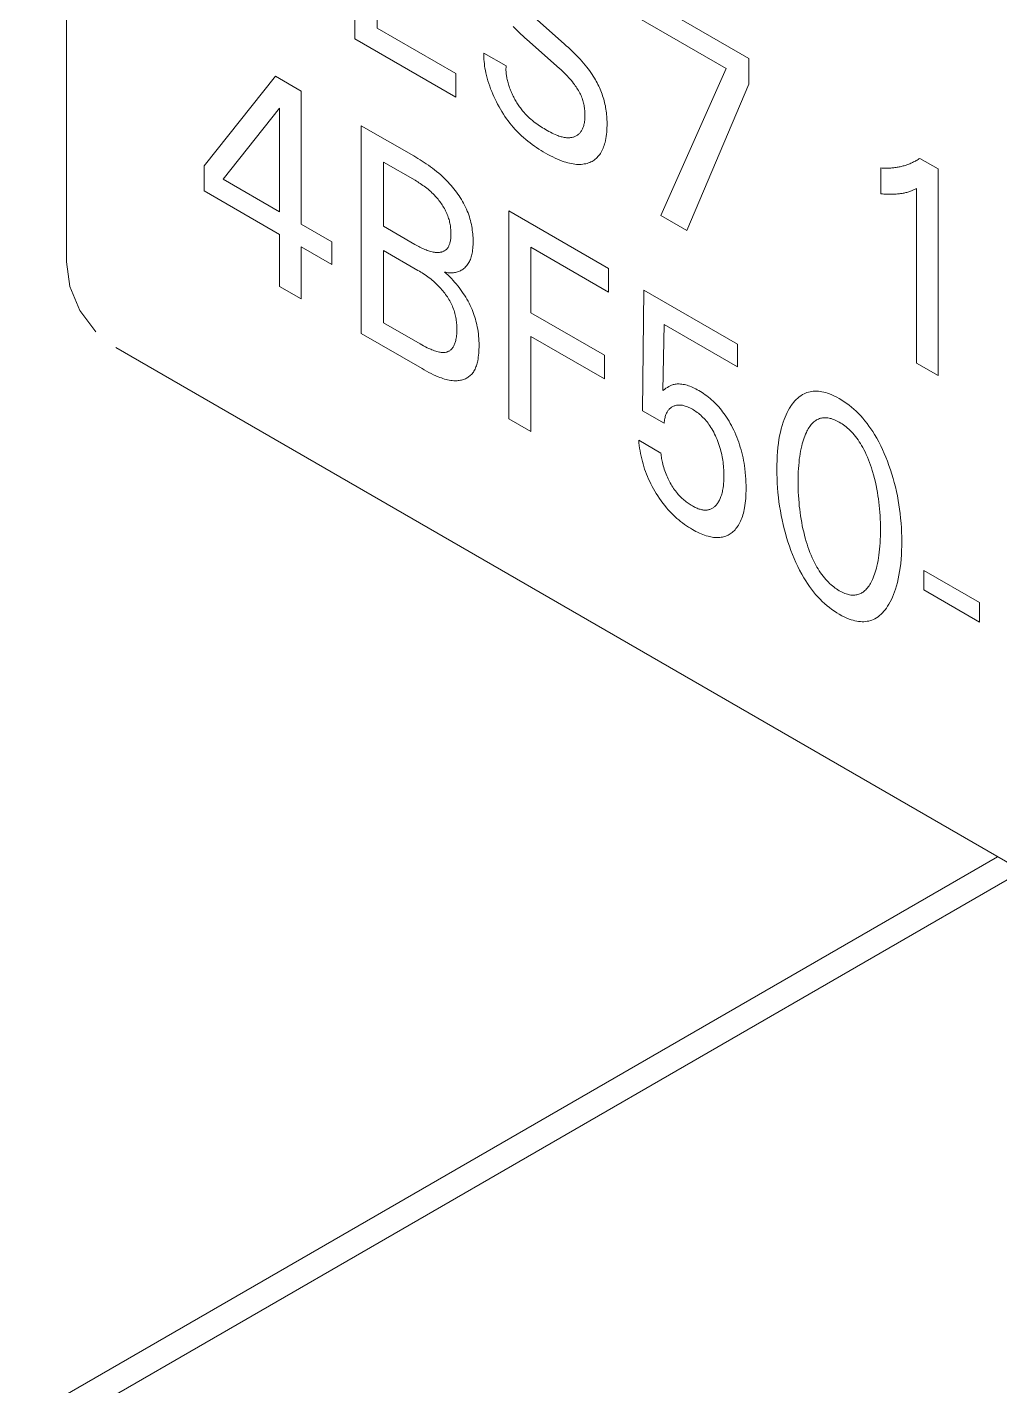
# Model space of a CAD drawing. Header units: inches. Extents: x 67578 to 72421, y -34894 to -31675.
# Drawn here: x 70346.66 to 70355.78, y -33422.72 to -33409.98 of the extents above; entities that cross this region are included whole.
import ezdxf

# ---------------------------------------------------------------- set-up
doc = ezdxf.new("R2010")
doc.units = ezdxf.units.IN
doc.header["$MEASUREMENT"] = 0

# ---------------------------------------------------------------- blocks, each defined once
blk = doc.blocks.new('ET200S')
at = {"lineweight": 0}
for p, q in [((87.2429, 24.9235), (87.2429, -40.5599)), ((88.9439, -39.2459), (88.9439, -38.0211)), ((89.0744, -38.7605), (89.0744, -39.1824)), ((90.617, -38.987), (91.2658, -39.3616)), ((89.9851, -39.1048), (90.1772, -39.2748)), ((91.1311, -39.421), (90.617, -39.1242)), ((89.0744, -39.1824), (89.5379, -39.4499)), ((89.5379, -39.5888), (88.9439, -39.2459)), ((90.1488, -39.4198), (89.9567, -39.2499)), ((89.7036, -39.3295), (89.8349, -39.4053)), ((91.2658, -39.3616), (91.2658, -39.5118)), ((88.0556, -39.9937), (88.4764, -39.4659)), ((88.4764, -39.4659), (88.6273, -39.553)), ((89.5379, -39.4499), (89.5379, -39.5888)), ((90.7462, -40.2864), (91.1311, -39.421)), ((91.2658, -39.5118), (90.8997, -40.3751)), ((88.6273, -39.553), (88.6273, -40.3376)), ((88.4994, -39.6536), (88.1672, -40.072)), ((88.4994, -40.2638), (88.4994, -39.6536)), ((88.9811, -39.7572), (89.2903, -39.9357)), ((88.9811, -40.982), (88.9811, -39.7572)), ((88.0556, -40.1413), (88.0556, -39.9937)), ((89.1117, -39.9715), (89.1117, -40.35)), ((92.0438, -40.1589), (92.0438, -40.0061)), ((92.2724, -39.9498), (92.3807, -40.0123)), ((92.3807, -40.0123), (92.3807, -41.2301)), ((88.1672, -40.072), (88.4994, -40.2638)), ((88.4994, -40.3975), (88.0556, -40.1413)), ((92.2528, -41.1562), (92.2528, -40.1277)), ((89.8504, -40.2592), (90.4383, -40.5986)), ((89.8504, -41.4839), (89.8504, -40.2592)), ((88.6273, -40.3376), (88.8079, -40.4419)), ((90.8997, -40.3751), (90.7462, -40.2864)), ((88.4994, -40.7039), (88.4994, -40.3975)), ((89.1117, -40.35), (89.2975, -40.4572)), ((88.6273, -40.4713), (88.6273, -40.7777)), ((88.8079, -40.5756), (88.6273, -40.4713)), ((88.8079, -40.4419), (88.8079, -40.5756)), ((89.1117, -40.4923), (89.1117, -40.9185)), ((90.4383, -40.7375), (89.981, -40.4734)), ((89.981, -40.4734), (89.981, -40.8597)), ((87.2635, -40.7051), (87.2429, -40.5599)), ((90.4383, -40.5986), (90.4383, -40.7375)), ((87.3229, -40.8465), (87.2635, -40.7051)), ((88.6273, -40.7777), (88.4994, -40.7039)), ((90.6379, -41.4368), (90.646, -40.7254)), ((90.646, -40.7254), (91.1988, -41.0445)), ((87.4167, -40.972), (87.3229, -40.8465)), ((89.981, -40.8597), (90.4147, -41.11)), ((89.339, -41.1886), (88.9811, -40.982)), ((89.1117, -40.9185), (89.3275, -41.0431)), ((90.7658, -40.9282), (90.7584, -41.318)), ((91.1988, -41.1782), (90.7658, -40.9282)), ((87.5343, -41.0647), (97.4339, -46.7801)), ((90.4147, -41.2489), (89.981, -40.9986)), ((89.981, -40.9986), (89.981, -41.5593)), ((91.1988, -41.0445), (91.1988, -41.1782)), ((90.4147, -41.11), (90.4147, -41.2489)), ((92.3807, -41.2301), (92.2528, -41.1562)), ((90.7658, -41.5107), (90.6379, -41.4368)), ((89.981, -41.5593), (89.8504, -41.4839)), ((90.6163, -41.611), (90.7469, -41.6864)), ((92.2955, -42.3773), (92.6242, -42.5671)), ((92.2955, -42.4928), (92.2955, -42.3773)), ((92.6242, -42.6826), (92.2955, -42.4928)), ((92.6242, -42.5671), (92.6242, -42.6826)), ((65.434, -59.8237), (92.73, -44.0644)), ((65.3304, -60.0525), (92.8765, -44.1489))]:
    blk.add_line(p, q, dxfattribs=at)
for points in [[(89.8766, -39.1722), (89.8864, -39.1826), (89.8979, -39.1944), (89.9095, -39.206), (89.9212, -39.2173), (89.9329, -39.2284), (89.9448, -39.2392), (89.9567, -39.2499)], [(90.4296, -39.7425), (90.4294, -39.7326), (90.4291, -39.7226), (90.4286, -39.7125), (90.4279, -39.7024), (90.4271, -39.6921), (90.426, -39.6818), (90.4247, -39.6713), (90.4231, -39.6608), (90.4213, -39.6502), (90.4194, -39.6405), (90.4173, -39.6308), (90.415, -39.621), (90.4125, -39.6112), (90.4098, -39.6013), (90.4068, -39.5915), (90.4036, -39.5816), (90.4001, -39.5717), (90.3965, -39.5618), (90.3927, -39.5522), (90.3887, -39.5426), (90.3845, -39.5331), (90.3801, -39.5236), (90.3754, -39.5142), (90.3706, -39.5048), (90.3656, -39.4956), (90.3605, -39.4864), (90.3551, -39.4773), (90.3481, -39.4659), (90.3408, -39.4547), (90.3332, -39.4437), (90.3255, -39.4328), (90.3176, -39.4222), (90.3095, -39.4117), (90.3, -39.3999), (90.2903, -39.3883), (90.2804, -39.3769), (90.2705, -39.3658), (90.2604, -39.3549), (90.2502, -39.3442), (90.2382, -39.3321), (90.2262, -39.3201), (90.214, -39.3085), (90.2018, -39.297), (90.1895, -39.2858), (90.1772, -39.2748)], [(89.7036, -39.3295), (89.7033, -39.3416), (89.7035, -39.354), (89.704, -39.3666), (89.7049, -39.3794), (89.7063, -39.3924), (89.708, -39.4056), (89.7101, -39.4189), (89.7126, -39.4324), (89.7154, -39.4459), (89.719, -39.4613), (89.7231, -39.4768), (89.7276, -39.4924), (89.7325, -39.508), (89.7378, -39.5236), (89.7435, -39.5393), (89.7496, -39.5549), (89.756, -39.5705), (89.7627, -39.5857), (89.7698, -39.6008), (89.7771, -39.6159), (89.7848, -39.6308), (89.7928, -39.6455), (89.8012, -39.66), (89.8097, -39.6744), (89.8186, -39.6885), (89.8278, -39.7023), (89.8372, -39.7159), (89.8468, -39.7291), (89.8567, -39.742), (89.8668, -39.7546), (89.8771, -39.7668), (89.8888, -39.7798), (89.9006, -39.7924), (89.9127, -39.8045), (89.925, -39.8161), (89.9375, -39.8274), (89.9501, -39.8381), (89.9628, -39.8485), (89.9756, -39.8585), (89.9886, -39.8681), (90.0016, -39.8774), (90.0146, -39.8863), (90.0277, -39.8948), (90.0408, -39.903), (90.0539, -39.9109), (90.0669, -39.9185), (90.0812, -39.9265), (90.0954, -39.9342), (90.1095, -39.9414), (90.1236, -39.9482), (90.1376, -39.9545), (90.1516, -39.9603), (90.1655, -39.9656), (90.1763, -39.9694), (90.1871, -39.9728), (90.1978, -39.9758), (90.2085, -39.9785), (90.219, -39.9807), (90.2295, -39.9826), (90.2398, -39.984), (90.25, -39.9849), (90.2594, -39.9854), (90.2687, -39.9854), (90.2778, -39.985), (90.2867, -39.9842), (90.2955, -39.9829), (90.3041, -39.9812), (90.3125, -39.9791), (90.3206, -39.9765), (90.3276, -39.9738), (90.3344, -39.9708), (90.341, -39.9674), (90.3475, -39.9636), (90.3537, -39.9595), (90.3596, -39.9551), (90.3654, -39.9502), (90.3709, -39.9451), (90.3761, -39.9396), (90.3811, -39.9337), (90.386, -39.9273), (90.3906, -39.9205), (90.3949, -39.9134), (90.3989, -39.906), (90.4026, -39.8983), (90.4061, -39.8903), (90.4093, -39.882), (90.4123, -39.8735), (90.415, -39.8647), (90.4175, -39.8557), (90.4202, -39.8442), (90.4225, -39.8323), (90.4245, -39.8202), (90.4262, -39.8078), (90.4275, -39.7952), (90.4285, -39.7823), (90.4291, -39.7692), (90.4295, -39.756), (90.4296, -39.7425)], [(89.9646, -39.7049), (89.9586, -39.699), (89.9526, -39.6929), (89.9468, -39.6867), (89.941, -39.6803), (89.9364, -39.6749), (89.9318, -39.6694), (89.9273, -39.6638), (89.9229, -39.6581), (89.9186, -39.6522), (89.9143, -39.6463), (89.9101, -39.6402), (89.9059, -39.6341), (89.9019, -39.6279), (89.8979, -39.6216), (89.8941, -39.6152), (89.8903, -39.6088), (89.8866, -39.6023), (89.883, -39.5957), (89.8795, -39.5891), (89.8761, -39.5825), (89.8728, -39.5758), (89.8697, -39.569), (89.8666, -39.5622), (89.8637, -39.5555), (89.8607, -39.5483), (89.8579, -39.5412), (89.8552, -39.5341), (89.8527, -39.527), (89.8503, -39.5198), (89.8481, -39.5127), (89.846, -39.5056), (89.844, -39.4985), (89.8422, -39.4915), (89.8406, -39.4844), (89.8392, -39.4775), (89.8381, -39.4716), (89.8371, -39.4658), (89.8362, -39.46), (89.8355, -39.4542), (89.8349, -39.4486), (89.8344, -39.4429), (89.834, -39.4373), (89.8338, -39.4318), (89.8338, -39.4264), (89.8338, -39.421), (89.834, -39.4157), (89.8344, -39.4104), (89.8349, -39.4053)], [(90.1488, -39.4198), (90.1567, -39.4269), (90.1646, -39.4341), (90.1724, -39.4415), (90.1802, -39.4491), (90.1879, -39.4568), (90.1956, -39.4648), (90.2031, -39.4729), (90.2106, -39.4813), (90.2179, -39.4899), (90.2251, -39.4987), (90.2322, -39.5078), (90.2372, -39.5146), (90.2422, -39.5214), (90.247, -39.5284), (90.2517, -39.5355), (90.2562, -39.5427), (90.2606, -39.55), (90.2647, -39.5574), (90.2687, -39.5648), (90.2725, -39.5723), (90.276, -39.5798), (90.2793, -39.5873), (90.2823, -39.5949), (90.2849, -39.6022), (90.2873, -39.6095), (90.2894, -39.6168), (90.2912, -39.624), (90.2929, -39.6313), (90.2943, -39.6385), (90.2955, -39.6457), (90.2966, -39.6529), (90.2974, -39.66), (90.2981, -39.6671), (90.2986, -39.6741), (90.299, -39.681), (90.2992, -39.6887), (90.2993, -39.6963), (90.2992, -39.7038), (90.2989, -39.7112), (90.2984, -39.7184), (90.2977, -39.7255), (90.2968, -39.7325), (90.2957, -39.7392), (90.2944, -39.7458), (90.2932, -39.7511), (90.2919, -39.7562), (90.2904, -39.7612), (90.2888, -39.7661), (90.287, -39.7707), (90.2851, -39.7753), (90.283, -39.7796), (90.2808, -39.7838), (90.2784, -39.7879), (90.2759, -39.7917), (90.2732, -39.7954), (90.2704, -39.7988), (90.2675, -39.802), (90.2644, -39.805), (90.2612, -39.8078), (90.2579, -39.8105), (90.2544, -39.8129), (90.2508, -39.8152), (90.2471, -39.8173), (90.2433, -39.8192), (90.2394, -39.821), (90.2354, -39.8225), (90.2313, -39.8239), (90.2271, -39.8251), (90.2229, -39.8261), (90.2185, -39.8269), (90.2141, -39.8275), (90.2096, -39.828), (90.2051, -39.8282), (90.2005, -39.8283), (90.1958, -39.8282), (90.1899, -39.8279), (90.1838, -39.8272), (90.1777, -39.8263), (90.1715, -39.8251), (90.1652, -39.8237), (90.1589, -39.822), (90.1526, -39.8201), (90.1462, -39.818), (90.1397, -39.8157), (90.1333, -39.8132), (90.1239, -39.8093), (90.1145, -39.805), (90.1051, -39.8004), (90.0956, -39.7956), (90.0861, -39.7905), (90.0765, -39.7852), (90.0669, -39.7797), (90.0582, -39.7745), (90.0494, -39.7692), (90.0407, -39.7637), (90.032, -39.7581), (90.0233, -39.7522), (90.0147, -39.7462), (90.0061, -39.7399), (89.9976, -39.7335), (89.9892, -39.7267), (89.9809, -39.7197), (89.9727, -39.7124), (89.9646, -39.7049)], [(89.4716, -40.6194), (89.4785, -40.621), (89.4853, -40.6224), (89.4921, -40.6234), (89.4988, -40.6241), (89.5054, -40.6245), (89.5119, -40.6245), (89.5183, -40.6243), (89.5246, -40.6238), (89.5308, -40.623), (89.5368, -40.6219), (89.5428, -40.6204), (89.5486, -40.6187), (89.5542, -40.6168), (89.5598, -40.6145), (89.5652, -40.612), (89.5707, -40.609), (89.576, -40.6058), (89.5811, -40.6022), (89.5861, -40.5984), (89.5909, -40.5943), (89.5954, -40.5898), (89.5998, -40.5852), (89.604, -40.5802), (89.6079, -40.575), (89.6116, -40.5695), (89.6151, -40.5638), (89.6183, -40.5578), (89.6213, -40.5515), (89.6242, -40.5448), (89.6267, -40.5378), (89.6291, -40.5306), (89.6311, -40.5231), (89.633, -40.5155), (89.6346, -40.5076), (89.636, -40.4995), (89.6373, -40.4898), (89.6384, -40.4798), (89.6392, -40.4697), (89.6397, -40.4593), (89.64, -40.4488), (89.64, -40.438), (89.6399, -40.4275), (89.6395, -40.4168), (89.6388, -40.406), (89.638, -40.3951), (89.6369, -40.3841), (89.6355, -40.3729), (89.6339, -40.3618), (89.632, -40.3505), (89.6298, -40.3392), (89.6273, -40.3279), (89.6246, -40.3166), (89.6215, -40.3052), (89.6181, -40.2939), (89.6144, -40.2825), (89.6103, -40.2712), (89.6059, -40.2599), (89.6012, -40.2487), (89.5959, -40.2372), (89.5903, -40.2258), (89.5843, -40.2145), (89.578, -40.2033), (89.5714, -40.1922), (89.5645, -40.1812), (89.5573, -40.1704), (89.5499, -40.1597), (89.5423, -40.1492), (89.5345, -40.1389), (89.5265, -40.1287), (89.5184, -40.1188), (89.5101, -40.1091), (89.5017, -40.0996), (89.4932, -40.0903), (89.4846, -40.0813), (89.4729, -40.0695), (89.4611, -40.0582), (89.4492, -40.0473), (89.4372, -40.0369), (89.4252, -40.0268), (89.413, -40.0171), (89.4009, -40.0077), (89.3887, -39.9987), (89.3764, -39.99), (89.3641, -39.9815), (89.3518, -39.9734), (89.3395, -39.9654), (89.3272, -39.9577), (89.3149, -39.9502), (89.3026, -39.9429), (89.2903, -39.9357)], [(89.1117, -39.9715), (89.298, -40.0791), (89.3057, -40.0837), (89.3134, -40.0884), (89.3212, -40.0933), (89.3289, -40.0983), (89.3366, -40.1034), (89.3444, -40.1088), (89.3521, -40.1143), (89.3597, -40.12), (89.3673, -40.1259), (89.3749, -40.1321), (89.3825, -40.1384), (89.39, -40.1451), (89.3974, -40.152), (89.4047, -40.1592), (89.412, -40.1666), (89.4174, -40.1724), (89.4228, -40.1784), (89.4281, -40.1845), (89.4333, -40.1907), (89.4384, -40.1971), (89.4434, -40.2036), (89.4483, -40.2103), (89.453, -40.217), (89.4577, -40.2239), (89.4621, -40.2308), (89.4664, -40.2378), (89.4706, -40.2449), (89.4745, -40.2521), (89.4783, -40.2593), (89.4818, -40.2666), (89.4851, -40.2739), (89.4882, -40.2812), (89.491, -40.2885), (89.4936, -40.2958), (89.496, -40.3032), (89.4981, -40.3105), (89.5001, -40.3178), (89.5019, -40.3252), (89.5034, -40.3325), (89.5048, -40.3398), (89.506, -40.347), (89.507, -40.3543), (89.5078, -40.3615), (89.5085, -40.3686), (89.509, -40.3757), (89.5093, -40.3827), (89.5094, -40.3896), (89.5095, -40.3965), (89.5093, -40.4033), (89.509, -40.4099), (89.5086, -40.4165), (89.5079, -40.4229), (89.5071, -40.4292), (89.5062, -40.4353), (89.505, -40.4413), (89.5036, -40.447), (89.5024, -40.4515), (89.501, -40.4558), (89.4995, -40.4599), (89.4979, -40.4639), (89.4962, -40.4678), (89.4942, -40.4714), (89.4922, -40.4749), (89.49, -40.4782), (89.4876, -40.4813), (89.4851, -40.4842), (89.4825, -40.4868), (89.4797, -40.4892), (89.4768, -40.4915), (89.4737, -40.4935), (89.4705, -40.4954), (89.4672, -40.497), (89.4638, -40.4985), (89.4603, -40.4998), (89.4567, -40.501), (89.4529, -40.5019), (89.4491, -40.5027), (89.4452, -40.5033), (89.4413, -40.5038), (89.4372, -40.5041), (89.4332, -40.5043), (89.429, -40.5043), (89.4248, -40.5042), (89.4206, -40.5039), (89.4163, -40.5036), (89.412, -40.503), (89.4051, -40.5019), (89.3981, -40.5005), (89.3911, -40.4988), (89.384, -40.4968), (89.3769, -40.4946), (89.3698, -40.4921), (89.3626, -40.4894), (89.3555, -40.4865), (89.3482, -40.4833), (89.341, -40.48), (89.3338, -40.4766), (89.3265, -40.4729), (89.3193, -40.4692), (89.312, -40.4653), (89.3048, -40.4613), (89.2975, -40.4572)], [(92.2724, -39.9498), (92.2674, -39.9531), (92.2623, -39.9563), (92.2571, -39.9594), (92.2519, -39.9625), (92.2466, -39.9654), (92.2413, -39.9682), (92.2359, -39.971), (92.2305, -39.9737), (92.225, -39.9762), (92.2195, -39.9787), (92.2139, -39.9811), (92.2082, -39.9833), (92.2025, -39.9855), (92.1969, -39.9875), (92.1913, -39.9894), (92.1856, -39.9913), (92.1799, -39.993), (92.1741, -39.9947), (92.1683, -39.9962), (92.1624, -39.9976), (92.1565, -39.999), (92.1506, -40.0003), (92.1446, -40.0014), (92.1385, -40.0025), (92.1324, -40.0034), (92.1263, -40.0043), (92.1202, -40.005), (92.114, -40.0057), (92.1078, -40.0062), (92.1016, -40.0067), (92.0953, -40.007), (92.089, -40.0073), (92.0827, -40.0074), (92.0763, -40.0075), (92.0698, -40.0074), (92.0634, -40.0072), (92.0569, -40.007), (92.0503, -40.0066), (92.0438, -40.0061)], [(92.0438, -40.1589), (92.0522, -40.1595), (92.0607, -40.16), (92.0691, -40.1604), (92.0775, -40.1608), (92.0858, -40.161), (92.0941, -40.1612), (92.1024, -40.1612), (92.1088, -40.1611), (92.1152, -40.161), (92.1216, -40.1608), (92.1279, -40.1604), (92.1342, -40.16), (92.1405, -40.1595), (92.1467, -40.1589), (92.1529, -40.1582), (92.1584, -40.1575), (92.1638, -40.1567), (92.1691, -40.1558), (92.1744, -40.1548), (92.1797, -40.1538), (92.185, -40.1526), (92.1902, -40.1514), (92.1953, -40.15), (92.2013, -40.1483), (92.2073, -40.1465), (92.2131, -40.1445), (92.218, -40.1427), (92.2228, -40.1409), (92.2276, -40.139), (92.2323, -40.137), (92.2392, -40.134), (92.246, -40.1309), (92.2528, -40.1277)], [(89.1117, -40.4923), (89.3149, -40.6097), (89.3233, -40.6147), (89.3317, -40.6198), (89.3401, -40.6251), (89.3485, -40.6305), (89.3569, -40.6361), (89.3652, -40.6419), (89.3736, -40.6479), (89.3819, -40.6541), (89.3902, -40.6605), (89.3984, -40.6671), (89.4066, -40.6741), (89.4148, -40.6813), (89.4228, -40.6887), (89.4309, -40.6965), (89.4388, -40.7046), (89.4447, -40.7109), (89.4505, -40.7173), (89.4563, -40.7239), (89.4619, -40.7307), (89.4675, -40.7376), (89.4729, -40.7446), (89.4783, -40.7518), (89.4834, -40.7591), (89.4885, -40.7665), (89.4933, -40.774), (89.498, -40.7816), (89.5025, -40.7893), (89.5068, -40.7971), (89.5108, -40.8049), (89.5146, -40.8128), (89.5182, -40.8208), (89.5216, -40.8291), (89.5248, -40.8375), (89.5277, -40.846), (89.5303, -40.8544), (89.5327, -40.8629), (89.5348, -40.8713), (89.5367, -40.8798), (89.5384, -40.8882), (89.5399, -40.8966), (89.5411, -40.9049), (89.5421, -40.9131), (89.543, -40.9213), (89.5437, -40.9294), (89.5441, -40.9375), (89.5445, -40.9454), (89.5446, -40.9532), (89.5447, -40.9617), (89.5445, -40.97), (89.5441, -40.9782), (89.5436, -40.9862), (89.5428, -40.9941), (89.5418, -41.0017), (89.5406, -41.0093), (89.5392, -41.0166), (89.5376, -41.0238), (89.5362, -41.0291), (89.5346, -41.0343), (89.5329, -41.0394), (89.5311, -41.0443), (89.5291, -41.0491), (89.5269, -41.0537), (89.5245, -41.0581), (89.522, -41.0623), (89.5193, -41.0663), (89.5164, -41.07), (89.5138, -41.0729), (89.511, -41.0757), (89.5082, -41.0783), (89.5052, -41.0807), (89.5021, -41.0829), (89.4988, -41.0849), (89.4955, -41.0867), (89.492, -41.0883), (89.4885, -41.0897), (89.4848, -41.0909), (89.481, -41.0918), (89.4764, -41.0927), (89.4717, -41.0932), (89.4669, -41.0935), (89.4619, -41.0935), (89.4569, -41.0932), (89.4518, -41.0927), (89.4466, -41.092), (89.4414, -41.0911), (89.4343, -41.0896), (89.427, -41.0878), (89.4198, -41.0857), (89.4124, -41.0834), (89.4051, -41.0808), (89.3977, -41.0779), (89.3902, -41.0749), (89.3798, -41.0703), (89.3694, -41.0654), (89.3589, -41.0603), (89.3484, -41.0548), (89.338, -41.049), (89.3275, -41.0431)], [(89.339, -41.1886), (89.3525, -41.1963), (89.3661, -41.2039), (89.3798, -41.2111), (89.3934, -41.2181), (89.4071, -41.2247), (89.4206, -41.2309), (89.4342, -41.2366), (89.4436, -41.2403), (89.453, -41.2438), (89.4623, -41.2469), (89.4716, -41.2498), (89.4809, -41.2523), (89.49, -41.2545), (89.4991, -41.2564), (89.5081, -41.2579), (89.517, -41.2589), (89.5258, -41.2596), (89.5325, -41.2599), (89.5392, -41.2599), (89.5459, -41.2596), (89.5524, -41.259), (89.5588, -41.2582), (89.5652, -41.2572), (89.5714, -41.2559), (89.5775, -41.2543), (89.5834, -41.2524), (89.5892, -41.2503), (89.5949, -41.2479), (89.6004, -41.2452), (89.6058, -41.2423), (89.611, -41.239), (89.6159, -41.2355), (89.6207, -41.2317), (89.6253, -41.2277), (89.6297, -41.2233), (89.6339, -41.2187), (89.6379, -41.2138), (89.6416, -41.2086), (89.6451, -41.203), (89.6484, -41.1972), (89.6515, -41.1912), (89.6543, -41.1849), (89.657, -41.1783), (89.6594, -41.1715), (89.6617, -41.1646), (89.6637, -41.1574), (89.6656, -41.15), (89.6672, -41.1425), (89.6692, -41.1318), (89.6709, -41.1209), (89.6723, -41.1098), (89.6734, -41.0984), (89.6742, -41.0868), (89.6748, -41.075), (89.6751, -41.0631), (89.6752, -41.0512), (89.675, -41.038), (89.6746, -41.0247), (89.6739, -41.0114), (89.6728, -40.9979), (89.6714, -40.9843), (89.6696, -40.9706), (89.6675, -40.9567), (89.6649, -40.9427), (89.6626, -40.9315), (89.66, -40.9203), (89.6571, -40.909), (89.654, -40.8977), (89.6506, -40.8863), (89.6469, -40.8749), (89.6429, -40.8634), (89.6386, -40.852), (89.634, -40.8407), (89.6287, -40.8283), (89.623, -40.816), (89.617, -40.8038), (89.6106, -40.7917), (89.604, -40.7798), (89.5971, -40.768), (89.5899, -40.7565), (89.5825, -40.7451), (89.5746, -40.7335), (89.5664, -40.7221), (89.558, -40.7111), (89.5494, -40.7002), (89.5404, -40.6893), (89.5313, -40.6787), (89.5219, -40.6684), (89.5125, -40.6583), (89.5024, -40.6481), (89.4922, -40.6382), (89.4819, -40.6286), (89.4716, -40.6194)], [(91.2442, -41.8016), (91.2414, -41.7775), (91.2392, -41.7621), (91.2367, -41.7465), (91.2339, -41.7308), (91.2307, -41.715), (91.2272, -41.6991), (91.2233, -41.6832), (91.2191, -41.6671), (91.2148, -41.6523), (91.2102, -41.6375), (91.2053, -41.6227), (91.2, -41.6078), (91.1943, -41.593), (91.1883, -41.5782), (91.1819, -41.5634), (91.1758, -41.5503), (91.1695, -41.5372), (91.1629, -41.5243), (91.1559, -41.5115), (91.1487, -41.4989), (91.1412, -41.4865), (91.1334, -41.4742), (91.1253, -41.4622), (91.1181, -41.4522), (91.1107, -41.4423), (91.1031, -41.4327), (91.0954, -41.4233), (91.0875, -41.4142), (91.0795, -41.4053), (91.0713, -41.3967), (91.0631, -41.3884), (91.0547, -41.3804), (91.0455, -41.3721), (91.0363, -41.3641), (91.027, -41.3565), (91.0176, -41.3493), (91.0081, -41.3424), (90.9987, -41.3358), (90.9892, -41.3295), (90.9796, -41.3235), (90.9701, -41.3179), (90.9613, -41.3129), (90.9525, -41.3082), (90.9437, -41.3038), (90.935, -41.2997), (90.9262, -41.2959), (90.9176, -41.2925), (90.9089, -41.2894), (90.901, -41.2869), (90.8932, -41.2847), (90.8854, -41.2828), (90.8777, -41.2813), (90.8701, -41.2801), (90.8626, -41.2794), (90.8552, -41.279), (90.8491, -41.2789), (90.843, -41.2792), (90.8371, -41.2797), (90.8312, -41.2805), (90.8255, -41.2816), (90.8199, -41.283), (90.8144, -41.2846), (90.8091, -41.2866), (90.8012, -41.29), (90.7935, -41.294), (90.785, -41.299), (90.7766, -41.3045), (90.7674, -41.3111), (90.7584, -41.318)], [(92.083, -42.5888), (92.0909, -42.576), (92.0984, -42.5626), (92.1054, -42.5488), (92.112, -42.5345), (92.1182, -42.5197), (92.1239, -42.5046), (92.1292, -42.489), (92.1353, -42.469), (92.1408, -42.4485), (92.1457, -42.4274), (92.15, -42.4059), (92.1538, -42.3839), (92.157, -42.3615), (92.1599, -42.3366), (92.1623, -42.3113), (92.1641, -42.2855), (92.1653, -42.2595), (92.166, -42.2331), (92.1662, -42.2064), (92.166, -42.1798), (92.1652, -42.1529), (92.164, -42.1258), (92.1622, -42.0984), (92.1598, -42.0707), (92.1568, -42.0428), (92.1536, -42.017), (92.1497, -41.991), (92.1454, -41.9648), (92.1404, -41.9385), (92.1348, -41.912), (92.1286, -41.8853), (92.1223, -41.8602), (92.1153, -41.8351), (92.1078, -41.8099), (92.0997, -41.7846), (92.091, -41.7593), (92.0817, -41.7339), (92.0726, -41.711), (92.0631, -41.688), (92.0529, -41.6653), (92.0422, -41.6426), (92.0308, -41.6202), (92.0187, -41.5982), (92.006, -41.5764), (91.9955, -41.5597), (91.9845, -41.5432), (91.9732, -41.5271), (91.9615, -41.5114), (91.9494, -41.4962), (91.9371, -41.4814), (91.9244, -41.4672), (91.9115, -41.4536), (91.8979, -41.4402), (91.8841, -41.4275), (91.87, -41.4155), (91.8559, -41.4042), (91.8416, -41.3935), (91.8272, -41.3835), (91.8127, -41.3741), (91.7982, -41.3654), (91.7837, -41.3574), (91.7693, -41.3501), (91.7549, -41.3435), (91.7407, -41.3377), (91.7293, -41.3336), (91.7181, -41.3301), (91.707, -41.3271), (91.696, -41.3247), (91.6852, -41.323), (91.6748, -41.3218), (91.6647, -41.3213), (91.6546, -41.3213), (91.6448, -41.3219), (91.6352, -41.3231), (91.6258, -41.3248), (91.6167, -41.327), (91.6078, -41.3297), (91.5991, -41.333), (91.5907, -41.3367), (91.5807, -41.342), (91.5711, -41.3481), (91.5619, -41.3548), (91.5531, -41.3621), (91.5447, -41.37), (91.5367, -41.3785), (91.529, -41.3874), (91.5217, -41.3968), (91.5147, -41.4066), (91.5122, -41.4103)], [(90.7658, -41.5107), (90.7665, -41.5036), (90.7673, -41.4966), (90.7684, -41.4898), (90.7697, -41.4831), (90.7712, -41.4766), (90.7729, -41.4703), (90.7749, -41.4642), (90.7766, -41.4595), (90.7785, -41.4548), (90.7806, -41.4504), (90.7828, -41.4461), (90.7851, -41.442), (90.7877, -41.438), (90.7903, -41.4343), (90.7932, -41.4308), (90.7961, -41.4275), (90.7992, -41.4245), (90.8025, -41.4216), (90.8058, -41.419), (90.8093, -41.4165), (90.813, -41.4143), (90.8167, -41.4122), (90.8206, -41.4104), (90.8249, -41.4086), (90.8293, -41.407), (90.8339, -41.4057), (90.8385, -41.4047), (90.8433, -41.4039), (90.8482, -41.4034), (90.8531, -41.4031), (90.8582, -41.4032), (90.8634, -41.4035), (90.8687, -41.4041), (90.874, -41.4049), (90.8794, -41.406), (90.8848, -41.4074), (90.8904, -41.409), (90.8972, -41.4113), (90.9042, -41.414), (90.9111, -41.417), (90.9181, -41.4204), (90.9252, -41.424), (90.9322, -41.4279), (90.9394, -41.4322), (90.9465, -41.4367), (90.9536, -41.4415), (90.9607, -41.4466), (90.9677, -41.452), (90.9747, -41.4576), (90.9816, -41.4636), (90.9885, -41.4699), (90.9947, -41.476), (91.0009, -41.4824), (91.007, -41.489), (91.013, -41.4958), (91.0188, -41.5029), (91.0245, -41.5102), (91.03, -41.5177), (91.0354, -41.5253), (91.0415, -41.5347), (91.0474, -41.5443), (91.053, -41.554), (91.0584, -41.5639), (91.0635, -41.574), (91.0683, -41.5841), (91.0729, -41.5943), (91.0779, -41.606), (91.0826, -41.6177), (91.0869, -41.6294), (91.091, -41.6412), (91.0947, -41.6529), (91.0981, -41.6646), (91.101, -41.6754), (91.1036, -41.6862), (91.106, -41.6969), (91.1082, -41.7075), (91.1101, -41.7181), (91.1118, -41.7286), (91.1132, -41.739), (91.1146, -41.7506), (91.1158, -41.762), (91.1167, -41.7733), (91.1174, -41.7845), (91.1179, -41.7956), (91.1182, -41.8066), (91.1183, -41.8175), (91.1182, -41.8296), (91.1178, -41.8417), (91.1172, -41.8535), (91.1163, -41.8652), (91.1152, -41.8767)], [(91.5122, -41.4103), (91.5047, -41.4224), (91.4975, -41.4348), (91.4908, -41.4478), (91.4844, -41.4612), (91.4785, -41.475), (91.4729, -41.4892), (91.4677, -41.5037), (91.4616, -41.5232), (91.456, -41.5433), (91.451, -41.564), (91.4466, -41.5851), (91.4428, -41.6067), (91.4396, -41.6286), (91.4366, -41.6532), (91.4342, -41.6781), (91.4324, -41.7034), (91.4311, -41.7291), (91.4304, -41.7551), (91.4302, -41.7814), (91.4304, -41.8084), (91.4311, -41.8357), (91.4323, -41.8633), (91.4341, -41.8911), (91.4365, -41.9192), (91.4394, -41.9476), (91.4426, -41.9737), (91.4464, -42), (91.4507, -42.0266), (91.4556, -42.0533), (91.461, -42.0801), (91.4671, -42.1071), (91.4734, -42.1324), (91.4802, -42.1578), (91.4876, -42.1833), (91.4956, -42.2088), (91.5042, -42.2344), (91.5134, -42.26), (91.5224, -42.2835), (91.532, -42.307), (91.5422, -42.3304), (91.553, -42.3536), (91.5645, -42.3765), (91.5766, -42.3992), (91.5895, -42.4216), (91.6, -42.4387), (91.611, -42.4555), (91.6224, -42.4719), (91.6341, -42.4879), (91.6462, -42.5035), (91.6587, -42.5186), (91.6714, -42.5331), (91.6845, -42.547), (91.6981, -42.5606), (91.7119, -42.5734), (91.726, -42.5856), (91.7402, -42.5971), (91.7546, -42.6079), (91.7691, -42.618), (91.7836, -42.6274), (91.7982, -42.6362), (91.8128, -42.6443), (91.8274, -42.6517), (91.8419, -42.6583), (91.8563, -42.6641), (91.8677, -42.6682), (91.8791, -42.6716), (91.8903, -42.6745), (91.9013, -42.6768), (91.9122, -42.6785), (91.9227, -42.6795), (91.933, -42.6799), (91.943, -42.6797), (91.9529, -42.6789), (91.9626, -42.6776), (91.972, -42.6757), (91.9812, -42.6732), (91.9901, -42.6702), (91.9988, -42.6667), (92.0072, -42.6627), (92.0172, -42.657), (92.0268, -42.6506), (92.036, -42.6434), (92.0448, -42.6357), (92.0532, -42.6273), (92.0612, -42.6184), (92.0688, -42.609), (92.0761, -42.5991), (92.083, -42.5888)], [(91.6034, -42.2069), (91.598, -42.1882), (91.593, -42.1696), (91.5884, -42.1511), (91.5841, -42.1327), (91.5802, -42.1143), (91.5767, -42.0961), (91.5731, -42.0763), (91.57, -42.0565), (91.5671, -42.0369), (91.5647, -42.0175), (91.5625, -41.9981), (91.5607, -41.9789), (91.559, -41.9579), (91.5576, -41.9371), (91.5566, -41.9164), (91.5559, -41.8959), (91.5554, -41.8756), (91.5553, -41.8554), (91.5555, -41.8356), (91.5559, -41.8161), (91.5566, -41.7967), (91.5576, -41.7775), (91.559, -41.7585), (91.5607, -41.7398), (91.5626, -41.723), (91.5648, -41.7065), (91.5673, -41.6902), (91.5702, -41.6741), (91.5734, -41.6584), (91.577, -41.643), (91.5801, -41.6311), (91.5834, -41.6195), (91.587, -41.608), (91.5908, -41.5969), (91.5949, -41.586), (91.5993, -41.5753), (91.604, -41.565), (91.6076, -41.5577), (91.6113, -41.5505), (91.6152, -41.5436), (91.6193, -41.5369), (91.6236, -41.5304), (91.6281, -41.5242), (91.6329, -41.5183), (91.6378, -41.5127), (91.643, -41.5074), (91.6485, -41.5025), (91.6542, -41.4979), (91.6592, -41.4944), (91.6644, -41.4912), (91.6698, -41.4883), (91.6753, -41.4857), (91.6811, -41.4834), (91.687, -41.4815), (91.693, -41.4799), (91.6993, -41.4788), (91.7057, -41.478), (91.7122, -41.4777), (91.7189, -41.4777), (91.7251, -41.4782), (91.7314, -41.479), (91.7378, -41.4801), (91.7443, -41.4816), (91.7509, -41.4834), (91.7575, -41.4855), (91.7655, -41.4884), (91.7736, -41.4918), (91.7818, -41.4956), (91.79, -41.4998), (91.7982, -41.5043), (91.8064, -41.5092), (91.8146, -41.5145), (91.8228, -41.5202), (91.8309, -41.5261), (91.8389, -41.5325), (91.8469, -41.5392), (91.8547, -41.5462), (91.8624, -41.5536), (91.87, -41.5613), (91.8775, -41.5693), (91.8856, -41.5787), (91.8936, -41.5884), (91.9013, -41.5985), (91.9087, -41.6089), (91.916, -41.6196), (91.9229, -41.6305), (91.9296, -41.6416), (91.9361, -41.6529), (91.9422, -41.6642), (91.95, -41.6796), (91.9573, -41.6951), (91.9641, -41.7106), (91.9705, -41.7263), (91.9765, -41.742), (91.9821, -41.7577), (91.9874, -41.7734), (91.9924, -41.7892), (91.9938, -41.794)], [(90.6163, -41.611), (90.6176, -41.6261), (90.6193, -41.6414), (90.6214, -41.657), (90.6238, -41.6727), (90.6267, -41.6885), (90.63, -41.7045), (90.6337, -41.7206), (90.6375, -41.7354), (90.6416, -41.7503), (90.6461, -41.7652), (90.651, -41.7802), (90.6563, -41.7951), (90.662, -41.81), (90.668, -41.8248), (90.6743, -41.8393), (90.6809, -41.8537), (90.6879, -41.868), (90.6953, -41.8822), (90.7029, -41.8962), (90.7109, -41.9101), (90.7191, -41.9238), (90.7286, -41.9388), (90.7384, -41.9535), (90.7485, -41.9679), (90.759, -41.982), (90.7697, -41.9957), (90.7807, -42.009), (90.7904, -42.0202), (90.8003, -42.031), (90.8103, -42.0414), (90.8205, -42.0516), (90.8308, -42.0614), (90.8412, -42.0708), (90.8517, -42.0798), (90.8631, -42.0891), (90.8745, -42.098), (90.8859, -42.1064), (90.8975, -42.1144), (90.909, -42.1221), (90.9206, -42.1293), (90.9322, -42.1362), (90.9426, -42.1421), (90.9529, -42.1476), (90.9633, -42.1529), (90.9736, -42.1577), (90.9838, -42.1623), (90.9941, -42.1664), (91.0042, -42.1702), (91.0143, -42.1735), (91.0244, -42.1764), (91.0326, -42.1785), (91.0407, -42.1802), (91.0488, -42.1817), (91.0568, -42.1828), (91.0647, -42.1836), (91.0725, -42.184), (91.0802, -42.1842), (91.0877, -42.1839), (91.0951, -42.1834), (91.1024, -42.1824), (91.1096, -42.1811), (91.1165, -42.1795), (91.1234, -42.1774), (91.13, -42.1751), (91.1365, -42.1724), (91.1428, -42.1694), (91.149, -42.1661), (91.1549, -42.1624), (91.1607, -42.1585), (91.1663, -42.1542), (91.1724, -42.149), (91.1782, -42.1435), (91.1838, -42.1376), (91.1892, -42.1314), (91.1943, -42.1248), (91.1991, -42.118), (91.2037, -42.1108), (91.2081, -42.1034), (91.2122, -42.0956), (91.2163, -42.087), (91.2201, -42.0782), (91.2237, -42.069), (91.227, -42.0596), (91.23, -42.0499), (91.2328, -42.04), (91.2353, -42.0299), (91.2376, -42.0196), (91.2397, -42.0091), (91.2419, -41.9956), (91.2438, -41.9818), (91.2454, -41.9677), (91.2467, -41.9535), (91.2476, -41.939), (91.2483, -41.9244), (91.2487, -41.9096), (91.2488, -41.8946), (91.2487, -41.8764), (91.2482, -41.858), (91.2473, -41.8394), (91.246, -41.8206), (91.2442, -41.8016)], [(91.1152, -41.8767), (91.1133, -41.8908), (91.112, -41.8985), (91.1106, -41.9062), (91.109, -41.9137), (91.1073, -41.921), (91.1053, -41.9282), (91.1032, -41.9352), (91.1009, -41.9421), (91.0984, -41.9487), (91.0962, -41.9541), (91.0939, -41.9593), (91.0914, -41.9643), (91.0888, -41.9692), (91.086, -41.974), (91.0831, -41.9786), (91.0801, -41.983), (91.0769, -41.9873), (91.0736, -41.9913), (91.0707, -41.9946), (91.0677, -41.9977), (91.0646, -42.0007), (91.0614, -42.0036), (91.0581, -42.0062), (91.0547, -42.0087), (91.0512, -42.011), (91.0476, -42.0132), (91.0438, -42.0151), (91.0399, -42.0168), (91.036, -42.0183), (91.0321, -42.0195), (91.0281, -42.0205), (91.024, -42.0213), (91.0199, -42.0219), (91.0156, -42.0222), (91.0113, -42.0224), (91.0069, -42.0224), (91.0025, -42.0222), (90.998, -42.0218), (90.9934, -42.0211), (90.9888, -42.0203), (90.9834, -42.0191), (90.9778, -42.0176), (90.9723, -42.0158), (90.9666, -42.0138), (90.961, -42.0116), (90.9553, -42.0092), (90.9496, -42.0065), (90.9438, -42.0036), (90.938, -42.0006), (90.9322, -41.9974), (90.9261, -41.9938), (90.9199, -41.99), (90.9138, -41.986), (90.9077, -41.9818), (90.9015, -41.9775), (90.8955, -41.973), (90.8894, -41.9682), (90.8834, -41.9633), (90.8775, -41.9582), (90.8716, -41.9529), (90.8658, -41.9474), (90.8601, -41.9418), (90.8545, -41.9359), (90.849, -41.9298), (90.8437, -41.9236), (90.838, -41.9166), (90.8324, -41.9093), (90.827, -41.9019), (90.8218, -41.8943), (90.8167, -41.8865), (90.8118, -41.8786), (90.807, -41.8705), (90.8024, -41.8623), (90.798, -41.854), (90.7937, -41.8456), (90.7896, -41.8371), (90.7856, -41.8285), (90.7819, -41.8199), (90.7778, -41.8101), (90.774, -41.8002), (90.7704, -41.7903), (90.767, -41.7804), (90.7639, -41.7706), (90.761, -41.7607), (90.7584, -41.751), (90.7563, -41.7425), (90.7543, -41.7342), (90.7526, -41.7259), (90.751, -41.7177), (90.7497, -41.7096), (90.7486, -41.7017), (90.7476, -41.694), (90.7469, -41.6864)], [(91.9938, -41.794), (91.9999, -41.8151), (92.0055, -41.8361), (92.0106, -41.857), (92.0152, -41.8778), (92.0194, -41.8984), (92.023, -41.918), (92.0262, -41.9374), (92.0291, -41.9568), (92.0316, -41.976), (92.0338, -41.995), (92.0357, -42.014), (92.0374, -42.0347), (92.0387, -42.0553), (92.0398, -42.0756), (92.0405, -42.0959), (92.0409, -42.1159), (92.0411, -42.1358), (92.0409, -42.1559), (92.0405, -42.1757), (92.0398, -42.1954), (92.0388, -42.2149), (92.0374, -42.2342), (92.0357, -42.2532), (92.0339, -42.2703), (92.0317, -42.2871), (92.0292, -42.3037), (92.0264, -42.3201), (92.0233, -42.3361), (92.0197, -42.3519), (92.0167, -42.364), (92.0134, -42.3759), (92.0099, -42.3876), (92.0061, -42.3991), (92.002, -42.4103), (91.9977, -42.4212), (91.993, -42.4319), (91.9895, -42.4394), (91.9858, -42.4468), (91.9819, -42.454), (91.9778, -42.461), (91.9735, -42.4677), (91.969, -42.4742), (91.9642, -42.4804), (91.9593, -42.4862), (91.954, -42.4918), (91.9486, -42.4969), (91.9428, -42.5017), (91.9382, -42.5051), (91.9335, -42.5083), (91.9286, -42.5112), (91.9235, -42.5138), (91.9183, -42.5161), (91.913, -42.5182), (91.9075, -42.5199), (91.9018, -42.5213), (91.896, -42.5224), (91.8901, -42.5232), (91.8841, -42.5235), (91.8779, -42.5235), (91.8717, -42.5232), (91.8653, -42.5225), (91.8589, -42.5214), (91.8524, -42.52), (91.8458, -42.5182), (91.8391, -42.5161), (91.8311, -42.5132), (91.8229, -42.5099), (91.8147, -42.5061), (91.8065, -42.5019), (91.7982, -42.4973), (91.7899, -42.4924), (91.7817, -42.487), (91.7735, -42.4813), (91.7653, -42.4753), (91.7572, -42.4688), (91.7493, -42.4621), (91.7414, -42.455), (91.7336, -42.4475), (91.726, -42.4397), (91.7185, -42.4315), (91.7103, -42.422), (91.7023, -42.412), (91.6946, -42.4017), (91.6871, -42.3911), (91.6798, -42.3802), (91.6728, -42.3691), (91.6661, -42.3578), (91.6597, -42.3463), (91.6536, -42.3347), (91.6457, -42.319), (91.6384, -42.3031), (91.6316, -42.2872), (91.6251, -42.2712), (91.6191, -42.2551), (91.6135, -42.239), (91.6083, -42.2229), (91.6034, -42.2069)]]:
    blk.add_lwpolyline(points, dxfattribs=at)

msp = doc.modelspace()

# ---------------------------------------------------------------- block references
at = {"xscale": 1.59100124616462, "yscale": 1.59100124616462, "zscale": 1.59100124616462}
msp.add_blockref('ET200S', (70208.226, -33347.652), dxfattribs=at)

doc.saveas('drawing.dxf')
